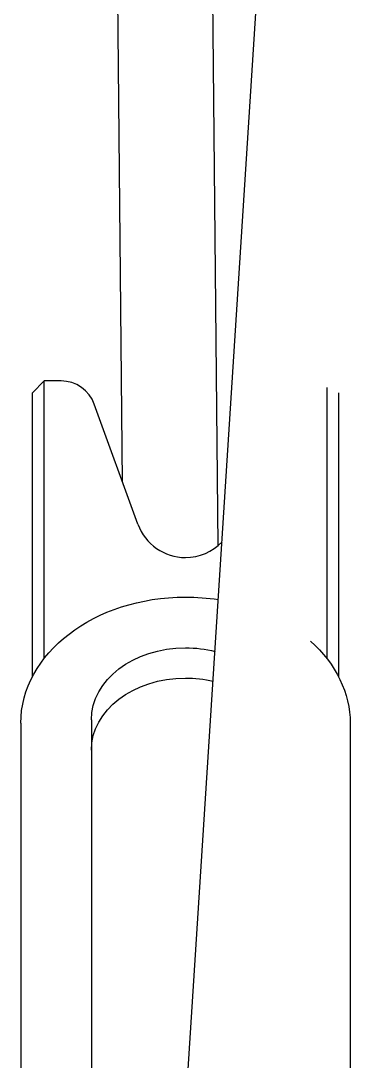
# Model space of a CAD drawing. Extents: x -599358 to 2865263, y -1062760 to 486533.
# Drawn here: x 1874443.8 to 1874487.8, y -666838.5 to -666699.6 of the extents above; entities that cross this region are included whole.
import ezdxf

# ---------------------------------------------------------------- set-up
doc = ezdxf.new("R2010")
doc.units = 0
for name, color, linetype in [('A-LIN-V', 9, 'Continuous'), ('EWHS5T6M-2', 7, 'Continuous'), ('零件1^葫芦小车', 7, 'Continuous')]:
    doc.layers.add(name, color=color, linetype=linetype)

# ---------------------------------------------------------------- blocks, each defined once
blk = doc.blocks.new('G$C20E3758E-M')
at = {"layer": 'EWHS5T6M-2', "color": 3, "linetype": 'Continuous'}
for p, q in [((-1073.848526046728, 2644.474664363835), (-1072.848626045743, 2645.474564364064)), ((-1071.419837482274, 2645.474564364064), (-1072.848626045743, 2645.474564364064)), ((-1072.84862604615, 2621.92149882362), (-1072.848626045743, 2645.474564364064)), ((-1073.848526045913, 2620.378111826431), (-1073.848526046728, 2644.474664363835)), ((-1048.851026045799, 2644.931388849975), (-1048.85102604609, 2621.921498831129)), ((-1047.85112604592, 2644.474664363835), (-1047.851126046327, 2620.378111762751)), ((-1064.890100247052, 2633.305094816023), (-1068.601041527814, 2643.500822187809)), ((-1074.848426025244, 2616.398026192153), (-1074.848426018492, 2572.67863102362)), ((-1068.84902602568, 2616.684567449032), (-1068.849026018579, 2572.775115271565)), ((-1046.851226025494, 2616.398026192037), (-1046.851226018742, 2572.678631023504))]:
    blk.add_line(p, q, dxfattribs=at)
for centre, radius, start, end in [((-1071.419837482157, 2642.474864363612), 2.999700000226844, 20.00000000084436, 90), ((-1060.849826046033, 2634.775634363759), 4.299569999717727, 199.9999999909939, 270), ((-1060.849826045742, 2634.775634363759), 4.299569999814095, 269.9999999895173, 316.1970133272928)]:
    blk.add_arc(centre, radius, start, end, dxfattribs=at)
at = {"layer": 'EWHS5T6M-2', "color": 3, "linetype": 'Continuous', "extrusion": (0, 0, -1)}
for centre, major_axis, ratio, start_param, end_param in [((-1060.849826025835, 2616.398026192153), (13.99860000000052, -4.410697000000002e-09), 0.7660444431189624, 3.141592653589792, 4.712388979974596), ((-1060.849826025835, 2616.398026192153), (13.99860000000001, -4.408476800000001e-09), 0.7660444431189916, 4.712388979974075, 4.913202577522342), ((-1060.849826025835, 2616.398026192153), (13.99860000000001, -4.408476800000001e-09), 0.7660444431189916, 5.573664973002079, 6.283185306772145), ((-1060.849826025078, 2616.684567449149), (7.999199999999239, -2.520398299999999e-09), 0.7660444431190536, 3.141592653183708, 4.712388979972419), ((-1060.849826025078, 2616.684567449323), (7.999199999999976, -2.519732200000034e-09), 0.7660444431189383, 4.712388979973101, 5.031351379525204), ((-1060.849826026417, 2614.11367412546), (7.999199999999063, -2.520398300000002e-09), 0.7660444431190399, 3.141592653595728, 4.712388979972419), ((-1060.849826026417, 2614.11367412546), (7.999199999999976, -2.519288200000002e-09), 0.7660444431189642, 4.712388979974694, 5.010104808563752)]:
    blk.add_ellipse(centre, major_axis=major_axis, ratio=ratio, start_param=start_param, end_param=end_param, dxfattribs=at)
at = {"layer": '零件1^葫芦小车', "color": 3, "linetype": 'Continuous'}
for p, q in [((-1066.195713462424, 2636.892237642955), (-1067.287284911727, 2747.49793166609)), ((-1059.247697421291, 2747.49793166609), (-1058.102596093318, 2631.468213953543)), ((-1064.863790475763, 2520.546406122099), (-1050.496730648214, 2745.13055470254))]:
    blk.add_line(p, q, dxfattribs=at)

msp = doc.modelspace()

# ---------------------------------------------------------------- block references
at = {"layer": 'A-LIN-V', "xscale": 1.571585729816195, "yscale": 1.571585729816195, "zscale": 1.571585729816195}
msp.add_blockref('G$C20E3758E-M', (1876133.016801738, -670905.2697961074), dxfattribs=at)

doc.saveas('drawing.dxf')
